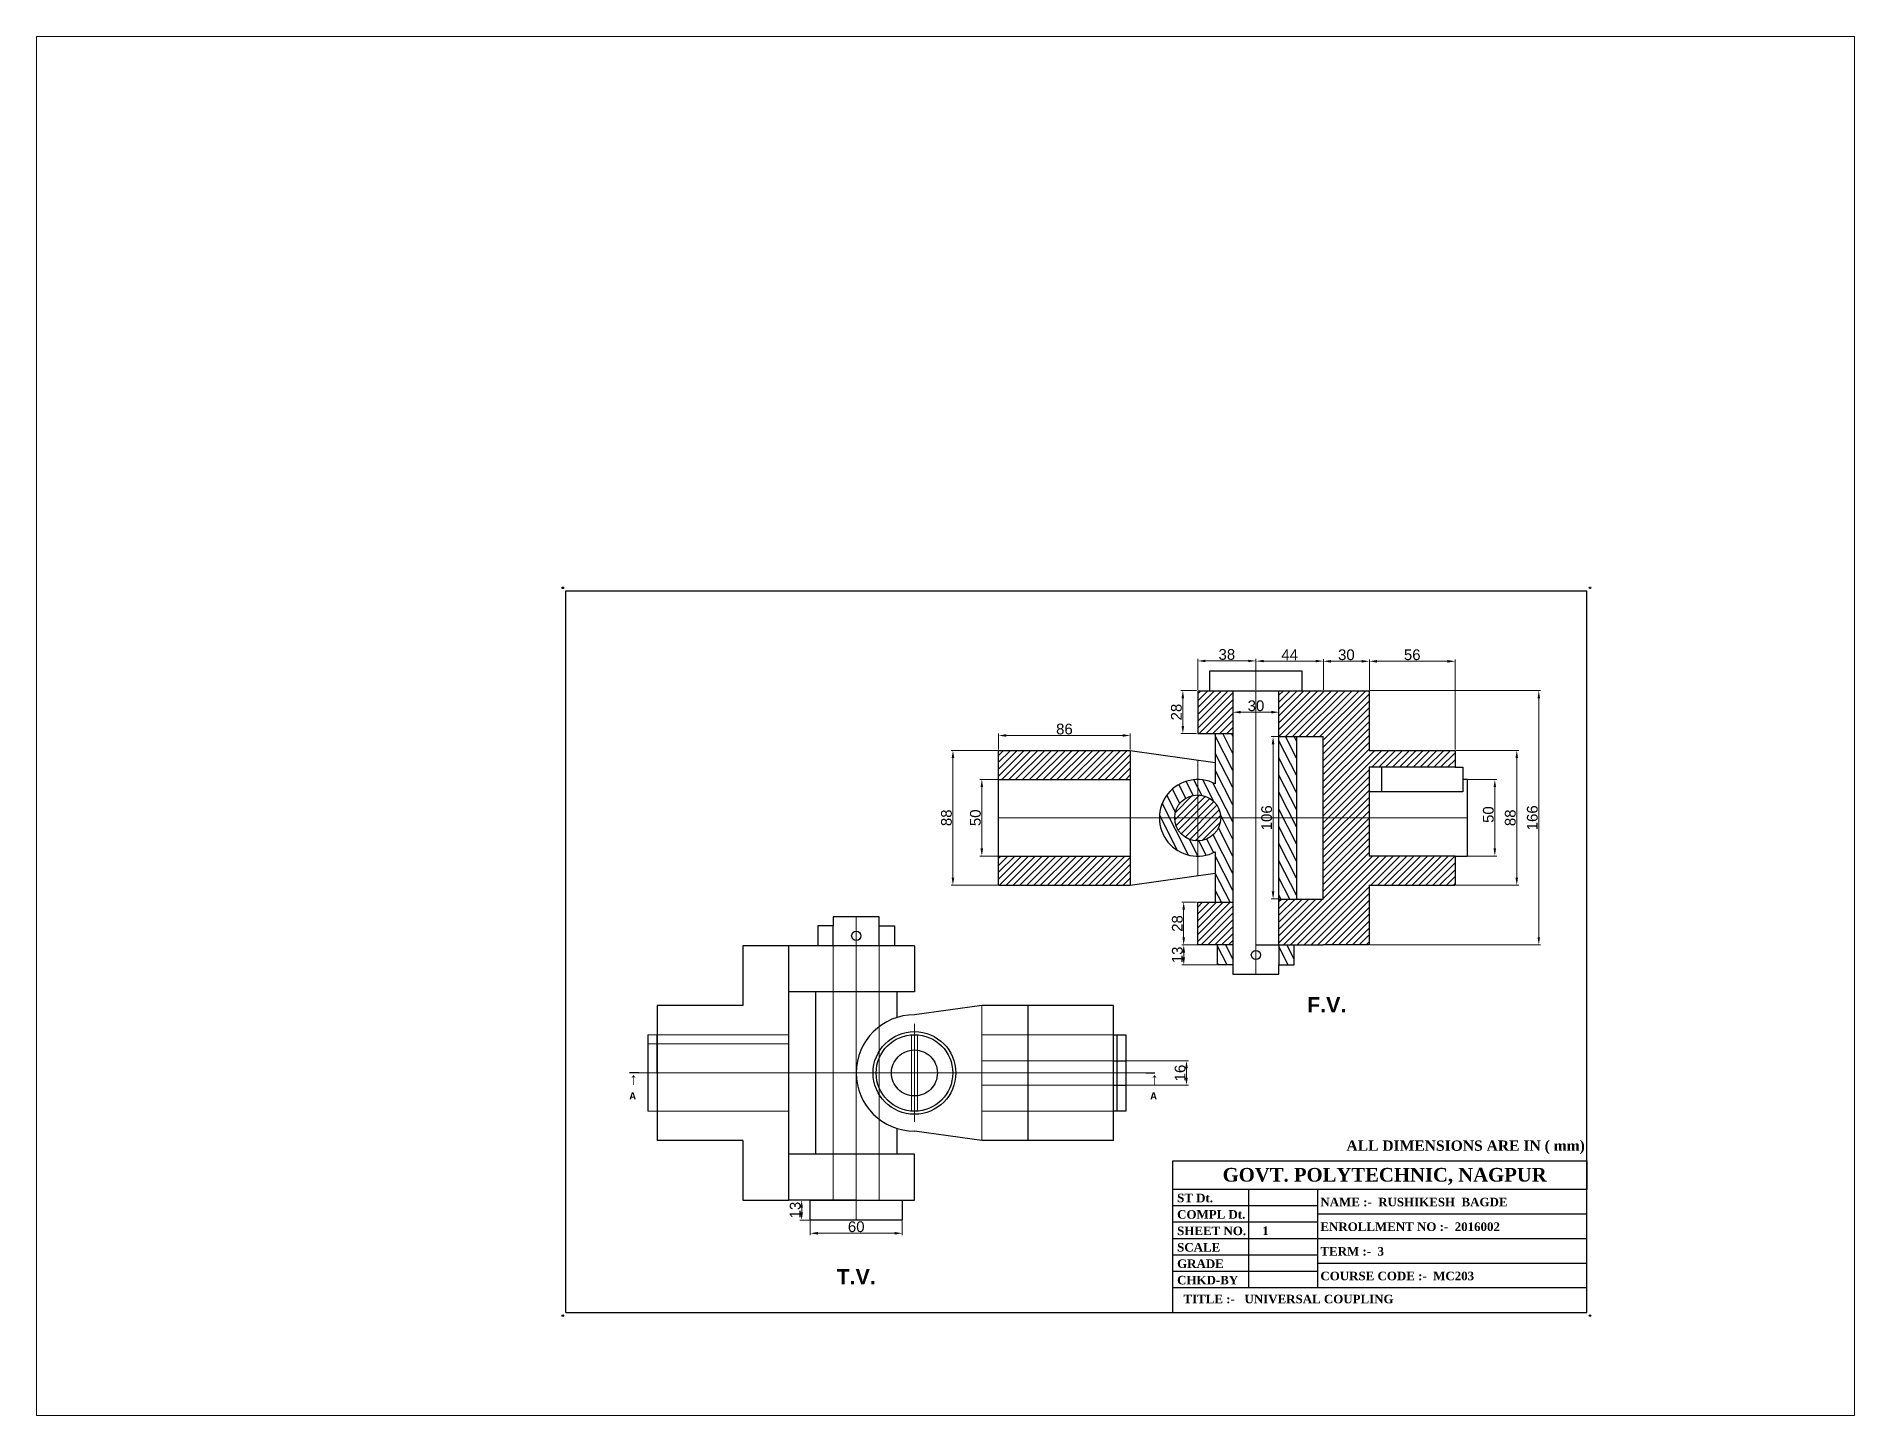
# Paper-space layout 'Layout2' of a CAD drawing. Header units: millimetres. Extents: x 26 to 231, y 20 to 176.
# The model-space entities are those that its viewports show. They can reach past a viewport. Long polylines and large blocks are cut down to what shows.
import ezdxf

# ---------------------------------------------------------------- set-up
doc = ezdxf.new("R2010")
doc.units = ezdxf.units.MM
for name, pattern in [('ACAD_ISO02W100', [15, 12, -3]), ('CENTER2', [28.575, 19.05, -3.175, 3.175, -3.175]), ('DASHED', [19.05, 12.7, -6.35]), ('DASHED2', [9.525, 6.35, -3.175])]:
    doc.linetypes.add(name, pattern=pattern)
doc.styles.get("Standard").update_dxf_attribs({"font": 'arial.ttf'})
doc.dimstyles.new('ISO-25', dxfattribs={"dimtxt": 7, "dimasz": 5, "dimexe": 1.25, "dimexo": 0.625, "dimtad": 1, "dimdec": 1, "dimdsep": 46, "dimtxsty": 'Standard', "dimcen": 2.5, "dimadec": 0, "dimazin": 0, "dimtfac": 1, "dimtdec": 1, "dimtmove": 0, "dimatfit": 3, "dimfxl": 1, "dimlwd": 20, "dimlwe": 20, "dimarcsym": 0})
pattern_1 = [(45, (997.7498, 0), (-2.245064, 2.245064), [])]
pattern_2 = [(117, (997.75, 0), (-4.526313, -2.306272), [])]

# ---------------------------------------------------------------- blocks, each defined once
blk = doc.blocks.new('*D1')
at = {"color": 0, "lineweight": 20, "transparency": 16777216}
for p, q in [((-287, 164.9), (-287, 175.3)), ((-282, 174), (-206, 174)), ((-201, 164.9), (-201, 175.3))]:
    blk.add_line(p, q, dxfattribs=at)
at = {"color": 0, "transparency": 16777216}
for points in [[(-282, 174.9), (-282, 173.2), (-287, 174)], [(-206, 174.9), (-206, 173.2), (-201, 174)]]:
    blk.add_solid(points, dxfattribs=at)
at = {"layer": 'Defpoints', "color": 0, "transparency": 16777216}
for p in [(-201, 174), (-287, 164.3), (-201, 164.3)]:
    blk.add_point(p, dxfattribs=at)
at = {"color": 0, "transparency": 16777216, "insert": (-244, 178.2), "char_height": 7, "attachment_point": 5}
blk.add_mtext('86', dxfattribs=at)
blk = doc.blocks.new('*D2')
at = {"color": 0, "lineweight": 20, "transparency": 16777216}
for p, q in [((-287.7, 145.3), (-299.2, 145.3)), ((-297.9, 140.3), (-297.9, 100.3)), ((-287.7, 95.3), (-299.2, 95.3))]:
    blk.add_line(p, q, dxfattribs=at)
at = {"color": 0, "transparency": 16777216}
for points in [[(-298.8, 140.3), (-297.1, 140.3), (-297.9, 145.3)], [(-298.8, 100.3), (-297.1, 100.3), (-297.9, 95.3)]]:
    blk.add_solid(points, dxfattribs=at)
at = {"layer": 'Defpoints', "color": 0, "transparency": 16777216}
for p in [(-287, 145.3), (-297.9, 95.3), (-287, 95.3)]:
    blk.add_point(p, dxfattribs=at)
at = {"color": 0, "transparency": 16777216, "insert": (-302.1, 120.3), "char_height": 7, "attachment_point": 5, "rotation": 90}
blk.add_mtext('50', dxfattribs=at)
blk = doc.blocks.new('*D3')
at = {"color": 0, "lineweight": 20, "transparency": 16777216}
for p, q in [((-287.7, 164.3), (-318, 164.3)), ((-316.8, 159.3), (-316.8, 81.3)), ((-287.7, 76.3), (-318, 76.3))]:
    blk.add_line(p, q, dxfattribs=at)
at = {"color": 0, "transparency": 16777216}
for points in [[(-317.6, 159.3), (-315.9, 159.3), (-316.8, 164.3)], [(-317.6, 81.3), (-315.9, 81.3), (-316.8, 76.3)]]:
    blk.add_solid(points, dxfattribs=at)
at = {"layer": 'Defpoints', "color": 0, "transparency": 16777216}
for p in [(-287, 164.3), (-316.8, 76.3), (-287, 76.3)]:
    blk.add_point(p, dxfattribs=at)
at = {"color": 0, "transparency": 16777216, "insert": (-321, 120.3), "char_height": 7, "attachment_point": 5, "rotation": 90}
blk.add_mtext('88', dxfattribs=at)
blk = doc.blocks.new('*D4')
at = {"color": 0, "lineweight": 20, "transparency": 16777216}
for p, q in [((-157.7, 203.3), (-168, 203.3)), ((-166.7, 198.3), (-166.7, 180.3)), ((-157.7, 175.3), (-168, 175.3))]:
    blk.add_line(p, q, dxfattribs=at)
at = {"color": 0, "transparency": 16777216}
for points in [[(-167.6, 198.3), (-165.9, 198.3), (-166.7, 203.3)], [(-167.6, 180.3), (-165.9, 180.3), (-166.7, 175.3)]]:
    blk.add_solid(points, dxfattribs=at)
at = {"layer": 'Defpoints', "color": 0, "transparency": 16777216}
for p in [(-157, 203.3), (-166.7, 175.3), (-157, 175.3)]:
    blk.add_point(p, dxfattribs=at)
at = {"color": 0, "transparency": 16777216, "insert": (-170.9, 189.3), "char_height": 7, "attachment_point": 5, "rotation": 90}
blk.add_mtext('28', dxfattribs=at)
blk = doc.blocks.new('*D5')
at = {"color": 0, "lineweight": 20, "transparency": 16777216}
for p, q in [((-157, 203.9), (-157, 224)), ((-152, 222.7), (-124, 222.7)), ((-119, 203.9), (-119, 224))]:
    blk.add_line(p, q, dxfattribs=at)
at = {"color": 0, "transparency": 16777216}
for points in [[(-152, 223.5), (-152, 221.9), (-157, 222.7)], [(-124, 223.5), (-124, 221.9), (-119, 222.7)]]:
    blk.add_solid(points, dxfattribs=at)
at = {"layer": 'Defpoints', "color": 0, "transparency": 16777216}
for p in [(-119, 222.7), (-157, 203.3), (-119, 203.3)]:
    blk.add_point(p, dxfattribs=at)
at = {"color": 0, "transparency": 16777216, "insert": (-138, 226.9), "char_height": 7, "attachment_point": 5}
blk.add_mtext('38', dxfattribs=at)
blk = doc.blocks.new('*D6')
at = {"color": 0, "lineweight": 20, "transparency": 16777216}
for p, q in [((-157.7, 65.3), (-167.4, 65.3)), ((-166.2, 60.3), (-166.2, 42.3)), ((-157.7, 37.3), (-167.4, 37.3))]:
    blk.add_line(p, q, dxfattribs=at)
at = {"color": 0, "transparency": 16777216}
for points in [[(-167, 60.3), (-165.3, 60.3), (-166.2, 65.3)], [(-167, 42.3), (-165.3, 42.3), (-166.2, 37.3)]]:
    blk.add_solid(points, dxfattribs=at)
at = {"layer": 'Defpoints', "color": 0, "transparency": 16777216}
for p in [(-157, 65.3), (-166.2, 37.3), (-157, 37.3)]:
    blk.add_point(p, dxfattribs=at)
at = {"color": 0, "transparency": 16777216, "insert": (-170.3, 51.3), "char_height": 7, "attachment_point": 5, "rotation": 90}
blk.add_mtext('28', dxfattribs=at)
blk = doc.blocks.new('*D7')
at = {"color": 0, "lineweight": 20, "transparency": 16777216}
for p, q in [((-144.7, 37.3), (-167.4, 37.3)), ((-144.7, 24.3), (-167.4, 24.3)), ((-166.1, 32.3), (-166.1, 29.3))]:
    blk.add_line(p, q, dxfattribs=at)
at = {"color": 0, "transparency": 16777216}
for points in [[(-167, 32.3), (-165.3, 32.3), (-166.1, 37.3)], [(-167, 29.3), (-165.3, 29.3), (-166.1, 24.3)]]:
    blk.add_solid(points, dxfattribs=at)
at = {"layer": 'Defpoints', "color": 0, "transparency": 16777216}
for p in [(-144, 37.3), (-166.1, 24.3), (-144, 24.3)]:
    blk.add_point(p, dxfattribs=at)
at = {"color": 0, "transparency": 16777216, "insert": (-170.3, 30.8), "char_height": 7, "attachment_point": 5, "rotation": 90}
blk.add_mtext('13', dxfattribs=at)
blk = doc.blocks.new('*D8')
at = {"color": 0, "lineweight": 20, "transparency": 16777216}
for p, q in [((-44.4, 203.3), (66.8, 203.3)), ((65.6, 198.3), (65.6, 42.3)), ((-44.4, 37.3), (66.8, 37.3))]:
    blk.add_line(p, q, dxfattribs=at)
at = {"color": 0, "transparency": 16777216}
for points in [[(64.8, 198.3), (66.4, 198.3), (65.6, 203.3)], [(64.8, 42.3), (66.4, 42.3), (65.6, 37.3)]]:
    blk.add_solid(points, dxfattribs=at)
at = {"layer": 'Defpoints', "color": 0, "transparency": 16777216}
for p in [(-45, 203.3), (-45, 37.3), (65.6, 37.3)]:
    blk.add_point(p, dxfattribs=at)
at = {"color": 0, "transparency": 16777216, "insert": (61.4, 120.3), "char_height": 7, "attachment_point": 5, "rotation": 90}
blk.add_mtext('166', dxfattribs=at)
blk = doc.blocks.new('*D9')
at = {"color": 0, "lineweight": 20, "transparency": 16777216}
for p, q in [((11.6, 164.3), (52.5, 164.3)), ((51.2, 159.3), (51.2, 81.3)), ((11.6, 76.3), (52.5, 76.3))]:
    blk.add_line(p, q, dxfattribs=at)
at = {"color": 0, "transparency": 16777216}
for points in [[(50.4, 159.3), (52.1, 159.3), (51.2, 164.3)], [(50.4, 81.3), (52.1, 81.3), (51.2, 76.3)]]:
    blk.add_solid(points, dxfattribs=at)
at = {"layer": 'Defpoints', "color": 0, "transparency": 16777216}
for p in [(11, 164.3), (11, 76.3), (51.2, 76.3)]:
    blk.add_point(p, dxfattribs=at)
at = {"color": 0, "transparency": 16777216, "insert": (47, 120.3), "char_height": 7, "attachment_point": 5, "rotation": 90}
blk.add_mtext('88', dxfattribs=at)
blk = doc.blocks.new('*D10')
at = {"color": 0, "lineweight": 20, "transparency": 16777216}
for p, q in [((19.6, 145.3), (38.2, 145.3)), ((36.9, 140.3), (36.9, 100.3)), ((19.6, 95.3), (38.2, 95.3))]:
    blk.add_line(p, q, dxfattribs=at)
at = {"color": 0, "transparency": 16777216}
for points in [[(36.1, 140.3), (37.7, 140.3), (36.9, 145.3)], [(36.1, 100.3), (37.7, 100.3), (36.9, 95.3)]]:
    blk.add_solid(points, dxfattribs=at)
at = {"layer": 'Defpoints', "color": 0, "transparency": 16777216}
for p in [(19, 145.3), (19, 95.3), (36.9, 95.3)]:
    blk.add_point(p, dxfattribs=at)
at = {"color": 0, "transparency": 16777216, "insert": (32.7, 122.4), "char_height": 7, "attachment_point": 5, "rotation": 90}
blk.add_mtext('50', dxfattribs=at)
blk = doc.blocks.new('*D11')
at = {"color": 0, "lineweight": 20, "transparency": 16777216}
for p, q in [((-119, 203.9), (-119, 223.8)), ((-114, 222.6), (-80, 222.6)), ((-75, 203.9), (-75, 223.8))]:
    blk.add_line(p, q, dxfattribs=at)
at = {"color": 0, "transparency": 16777216}
for points in [[(-114, 223.4), (-114, 221.8), (-119, 222.6)], [(-80, 223.4), (-80, 221.8), (-75, 222.6)]]:
    blk.add_solid(points, dxfattribs=at)
at = {"layer": 'Defpoints', "color": 0, "transparency": 16777216}
for p in [(-75, 222.6), (-119, 203.3), (-75, 203.3)]:
    blk.add_point(p, dxfattribs=at)
at = {"color": 0, "transparency": 16777216, "insert": (-97, 226.7), "char_height": 7, "attachment_point": 5}
blk.add_mtext('44', dxfattribs=at)
blk = doc.blocks.new('*D12')
at = {"color": 0, "lineweight": 20, "transparency": 16777216}
for p, q in [((-75, 203.9), (-75, 223.7)), ((-70, 222.5), (-50, 222.5)), ((-45, 203.9), (-45, 223.7))]:
    blk.add_line(p, q, dxfattribs=at)
at = {"color": 0, "transparency": 16777216}
for points in [[(-70, 223.3), (-70, 221.6), (-75, 222.5)], [(-50, 223.3), (-50, 221.6), (-45, 222.5)]]:
    blk.add_solid(points, dxfattribs=at)
at = {"layer": 'Defpoints', "color": 0, "transparency": 16777216}
for p in [(-45, 222.5), (-75, 203.3), (-45, 203.3)]:
    blk.add_point(p, dxfattribs=at)
at = {"color": 0, "transparency": 16777216, "insert": (-60, 226.7), "char_height": 7, "attachment_point": 5}
blk.add_mtext('30', dxfattribs=at)
blk = doc.blocks.new('*D13')
at = {"color": 0, "lineweight": 20, "transparency": 16777216}
for p, q in [((-45, 164.9), (-45, 223.7)), ((-40, 222.5), (6, 222.5)), ((11, 164.9), (11, 223.7))]:
    blk.add_line(p, q, dxfattribs=at)
at = {"color": 0, "transparency": 16777216}
for points in [[(-40, 223.3), (-40, 221.6), (-45, 222.5)], [(6, 223.3), (6, 221.6), (11, 222.5)]]:
    blk.add_solid(points, dxfattribs=at)
at = {"layer": 'Defpoints', "color": 0, "transparency": 16777216}
for p in [(11, 222.5), (-45, 164.3), (11, 164.3)]:
    blk.add_point(p, dxfattribs=at)
at = {"color": 0, "transparency": 16777216, "insert": (-17, 226.7), "char_height": 7, "attachment_point": 5}
blk.add_mtext('56', dxfattribs=at)
blk = doc.blocks.new('*D14')
at = {"color": 0, "lineweight": 20, "transparency": 16777216}
for p, q in [((-134, 175.9), (-134, 190.5)), ((-104, 173.9), (-104, 190.5)), ((-129, 189.2), (-109, 189.2))]:
    blk.add_line(p, q, dxfattribs=at)
at = {"color": 0, "transparency": 16777216}
for points in [[(-129, 190.1), (-129, 188.4), (-134, 189.2)], [(-109, 190.1), (-109, 188.4), (-104, 189.2)]]:
    blk.add_solid(points, dxfattribs=at)
at = {"layer": 'Defpoints', "color": 0, "transparency": 16777216}
for p in [(-104, 189.2), (-134, 175.3), (-104, 173.3)]:
    blk.add_point(p, dxfattribs=at)
at = {"color": 0, "transparency": 16777216, "insert": (-119, 193.4), "char_height": 7, "attachment_point": 5}
blk.add_mtext('30', dxfattribs=at)
blk = doc.blocks.new('*D16')
at = {"color": 0, "lineweight": 20, "transparency": 16777216}
for p, q in [((-409.9, -142.9), (-409.9, -152.2)), ((-404.9, -150.9), (-354.9, -150.9)), ((-349.9, -142.9), (-349.9, -152.2))]:
    blk.add_line(p, q, dxfattribs=at)
at = {"color": 0, "transparency": 16777216}
for points in [[(-404.9, -150.1), (-404.9, -151.8), (-409.9, -150.9)], [(-354.9, -150.1), (-354.9, -151.8), (-349.9, -150.9)]]:
    blk.add_solid(points, dxfattribs=at)
at = {"layer": 'Defpoints', "color": 0, "transparency": 16777216}
for p in [(-409.9, -142.3), (-349.9, -142.3), (-349.9, -150.9)]:
    blk.add_point(p, dxfattribs=at)
at = {"color": 0, "transparency": 16777216, "insert": (-379.9, -146.7), "char_height": 7, "attachment_point": 5}
blk.add_mtext('60', dxfattribs=at)
blk = doc.blocks.new('*D17')
at = {"color": 0, "lineweight": 20, "transparency": 16777216}
for p, q in [((-410.5, -129.3), (-416.8, -129.3)), ((-410.5, -142.3), (-416.8, -142.3)), ((-415.5, -134.3), (-415.5, -137.3))]:
    blk.add_line(p, q, dxfattribs=at)
at = {"color": 0, "transparency": 16777216}
for points in [[(-416.4, -134.3), (-414.7, -134.3), (-415.5, -129.3)], [(-416.4, -137.3), (-414.7, -137.3), (-415.5, -142.3)]]:
    blk.add_solid(points, dxfattribs=at)
at = {"layer": 'Defpoints', "color": 0, "transparency": 16777216}
for p in [(-409.9, -129.3), (-415.5, -142.3), (-409.9, -142.3)]:
    blk.add_point(p, dxfattribs=at)
at = {"color": 0, "transparency": 16777216, "insert": (-419.7, -135.8), "char_height": 7, "attachment_point": 5, "rotation": 90}
blk.add_mtext('13', dxfattribs=at)
blk = doc.blocks.new('*D18')
at = {"color": 0, "lineweight": 20, "transparency": 16777216}
for p, q in [((-203.3, -38.3), (-163.1, -38.3)), ((-164.3, -43.3), (-164.3, -49.3)), ((-203.3, -54.3), (-163.1, -54.3))]:
    blk.add_line(p, q, dxfattribs=at)
at = {"color": 0, "transparency": 16777216}
for points in [[(-165.2, -43.3), (-163.5, -43.3), (-164.3, -38.3)], [(-165.2, -49.3), (-163.5, -49.3), (-164.3, -54.3)]]:
    blk.add_solid(points, dxfattribs=at)
at = {"layer": 'Defpoints', "color": 0, "transparency": 16777216}
for p in [(-203.9, -38.3), (-203.9, -54.3), (-164.3, -54.3)]:
    blk.add_point(p, dxfattribs=at)
at = {"color": 0, "transparency": 16777216, "insert": (-168.5, -46.3), "char_height": 7, "attachment_point": 5, "rotation": 90}
blk.add_mtext('16', dxfattribs=at)
blk = doc.blocks.new('*D19')
at = {"color": 0, "lineweight": 20, "transparency": 16777216}
for p, q in [((-104.7, 173.3), (-109.1, 173.3)), ((-107.8, 168.3), (-107.8, 72.3)), ((-104.7, 67.3), (-109.1, 67.3))]:
    blk.add_line(p, q, dxfattribs=at)
at = {"color": 0, "transparency": 16777216}
for points in [[(-108.7, 168.3), (-107, 168.3), (-107.8, 173.3)], [(-108.7, 72.3), (-107, 72.3), (-107.8, 67.3)]]:
    blk.add_solid(points, dxfattribs=at)
at = {"layer": 'Defpoints', "color": 0, "transparency": 16777216}
for p in [(-104, 173.3), (-107.8, 67.3), (-104, 67.3)]:
    blk.add_point(p, dxfattribs=at)
at = {"color": 0, "transparency": 16777216, "insert": (-112, 120.3), "char_height": 7, "attachment_point": 5, "rotation": 90}
blk.add_mtext('106', dxfattribs=at)

msp = doc.modelspace()

# ---------------------------------------------------------------- hatches: boundary and pattern name
h = msp.add_hatch()
h.set_pattern_fill('ANSI31', color=256)
h.set_pattern_definition(pattern_1)
h.paths.add_polyline_path([(-157.03, 175.27), (-134.03, 175.27), (-134.03, 203.27), (-157.03, 203.27)])
h.paths.add_polyline_path([(-157.03, 65.27), (-157.03, 37.27), (-134.03, 37.27), (-134.03, 65.27)])
h = msp.add_hatch()
h.set_pattern_fill('ANSI31', color=256)
h.set_pattern_definition(pattern_1)
h.paths.add_polyline_path([(-45.03, 203.27), (-75.03, 203.27), (-104.03, 203.27), (-104.03, 173.27), (-92.53, 173.27), (-75.03, 173.27), (-75.03, 120.27), (-45.03, 120.27), (-45.03, 145.27), (-45.03, 153.27), (10.97, 153.27), (10.97, 164.27), (-45.03, 164.27)])
h.paths.add_polyline_path([(10.97, 95.27), (-45.03, 95.27), (-45.03, 120.27), (-75.03, 120.27), (-75.03, 67.27), (-104.03, 67.27), (-104.03, 37.27), (-75.03, 37.27), (-45.03, 37.27), (-45.03, 76.27), (10.97, 76.27)])
h = msp.add_hatch()
h.set_pattern_fill('ANSI31', color=256, scale=1.6, angle=72)
h.set_pattern_definition(pattern_2)
h.paths.add_polyline_path([(-134.03, 175.27), (-145.53, 175.27), (-145.53, 142.47, 0.1200709), (-157.03, 145.27), (-157.03, 135.27, -0.4142136), (-142.03, 120.27), (-134.03, 120.27)])
h.paths.add_polyline_path([(-134.03, 120.27), (-142.03, 120.27, -1), (-172.03, 120.27), (-182.03, 120.27, 0.5622478), (-145.53, 98.07), (-145.53, 65.27), (-134.03, 65.27)])
h.paths.add_polyline_path([(-157.03, 135.27), (-157.03, 145.27, 0.4142136), (-182.03, 120.27), (-172.03, 120.27, -0.4142136)])
h = msp.add_hatch()
h.set_pattern_fill('ANSI31', color=256, scale=1.6, angle=72)
h.set_pattern_definition(pattern_2)
h.paths.add_polyline_path([(-92.53, 173.27), (-104.03, 173.27), (-104.03, 120.27), (-92.53, 120.27)])
h.paths.add_polyline_path([(-92.53, 120.27), (-104.03, 120.27), (-104.03, 67.27), (-92.53, 67.27)])
edge = h.paths.add_edge_path()
edge.add_line((-144.03, 24.27), (-144.03, 37.27))
h = msp.add_hatch()
h.set_pattern_fill('ANSI31', color=256)
h.set_pattern_definition(pattern_1)
h.paths.add_polyline_path([(-287.03, 164.27), (-287.03, 145.27), (-201.03, 145.27), (-201.03, 164.27)])
h.paths.add_polyline_path([(-201.03, 76.27), (-201.03, 95.27), (-287.03, 95.27), (-287.03, 76.27)])
h = msp.add_hatch()
h.set_pattern_fill('ANSI31', color=256)
h.set_pattern_definition(pattern_1)
h.paths.add_polyline_path([(-142.03, 120.27), (-157.03, 120.27), (-172.03, 120.27, 1)])
h.paths.add_polyline_path([(-157.03, 135.27), (-157.03, 120.27), (-142.03, 120.27, 0.4142136)])
h.paths.add_polyline_path([(-157.03, 135.27, 0.4142136), (-172.03, 120.27), (-157.03, 120.27)])
h = msp.add_hatch()
h.set_pattern_fill('ANSI31', color=256, scale=1.6, angle=72)
h.set_pattern_definition(pattern_2)
h.paths.add_polyline_path([(-144.03, 24.27), (-134.03, 24.27), (-134.03, 37.27), (-144.03, 37.27)])
h.paths.add_polyline_path([(-94.03, 24.27), (-94.03, 37.27), (-104.03, 37.27), (-104.03, 24.27)])

# ---------------------------------------------------------------- linework, layer by layer
for p, q in [((-569.37, -202.7), (-569.37, 268.44)), ((-569.37, 268.44), (96.96, 268.44)), ((96.96, -202.7), (96.96, 268.44)), ((-149.03, 203.27), (-149.03, 216.27)), ((-149.03, 216.27), (-89.03, 216.27)), ((-89.03, 216.27), (-89.03, 203.27)), ((-157.03, 203.27), (-119.03, 203.27)), ((-157.03, 203.27), (-145.53, 203.27)), ((-157.03, 203.27), (-157.03, 175.27)), ((-134.03, 203.27), (-134.03, 37.27)), ((-119.03, 203.27), (-75.03, 203.27)), ((-104.03, 37.27), (-104.03, 203.27)), ((-75.03, 203.27), (-45.03, 203.27)), ((-45.03, 203.27), (-45.03, 164.27)), ((-157.03, 175.27), (-134.03, 175.27)), ((-145.53, 175.27), (-145.53, 142.47)), ((-104.03, 173.27), (-75.03, 173.27)), ((-104.03, 173.27), (-92.53, 173.27)), ((-92.53, 173.27), (-92.53, 67.27)), ((-75.03, 67.27), (-75.03, 173.27)), ((-287.03, 76.27), (-287.03, 164.27)), ((-287.03, 164.27), (-201.03, 164.27)), ((-201.03, 164.27), (-201.03, 76.27)), ((-201.03, 164.27), (-145.53, 156.49)), ((-45.03, 164.27), (10.97, 164.27)), ((10.97, 164.27), (10.97, 153.27)), ((-287.03, 145.27), (-201.03, 145.27)), ((10.97, 153.27), (-45.03, 153.27)), ((-45.03, 153.27), (-45.03, 145.27)), ((-45.03, 145.27), (-45.03, 95.27)), ((-37.03, 153.27), (-37.03, 137.27)), ((10.97, 153.27), (15.97, 153.27)), ((15.97, 153.27), (15.97, 137.27)), ((18.97, 145.27), (15.97, 145.27)), ((18.97, 95.27), (18.97, 145.27)), ((10.97, 137.27), (-45.03, 137.27)), ((15.97, 137.27), (10.97, 137.27)), ((-157.03, 120.27), (-157.03, 120.27)), ((-287.03, 95.27), (-201.03, 95.27)), ((-145.53, 98.07), (-145.53, 65.27)), ((10.97, 95.27), (-45.03, 95.27)), ((10.97, 95.27), (10.97, 76.27)), ((10.97, 95.27), (18.97, 95.27)), ((-201.03, 76.27), (-145.53, 84.05)), ((-287.03, 76.27), (-201.03, 76.27)), ((-45.03, 76.27), (10.97, 76.27)), ((-45.03, 76.27), (-45.03, 37.27)), ((-157.03, 37.27), (-157.03, 65.27)), ((-157.03, 65.27), (-134.03, 65.27)), ((-104.03, 67.27), (-75.03, 67.27)), ((-394.89, 49.72), (-404.89, 49.72)), ((-404.89, 49.72), (-404.89, 36.72)), ((-364.89, 55.72), (-394.89, 55.72)), ((-394.89, 55.72), (-394.89, 49.72)), ((-394.89, 36.72), (-394.89, 49.72)), ((-364.89, 49.72), (-364.89, 55.72)), ((-364.89, 36.72), (-364.89, 49.72)), ((-364.89, 49.72), (-354.89, 49.72)), ((-354.89, 49.72), (-354.89, 36.72)), ((-423.89, 36.72), (-453.89, 36.72)), ((-453.89, 36.72), (-453.89, -2.28)), ((-379.89, 36.72), (-423.89, 36.72)), ((-423.89, -129.28), (-423.89, 36.72)), ((-341.89, 36.72), (-379.89, 36.72)), ((-341.89, 36.72), (-353.39, 36.72)), ((-341.89, 36.72), (-341.89, 6.72)), ((-134.03, 37.27), (-157.03, 37.27)), ((-144.03, 24.27), (-144.03, 37.27)), ((-134.03, 37.27), (-134.03, 24.27)), ((-119.03, 37.27), (-75.03, 37.27)), ((-104.03, 37.27), (-104.03, 24.27)), ((-94.03, 24.27), (-94.03, 37.27)), ((-45.03, 37.27), (-75.03, 37.27)), ((-134.03, 24.27), (-144.03, 24.27)), ((-134.03, 24.27), (-134.03, 18.27)), ((-104.03, 24.27), (-94.03, 24.27)), ((-104.03, 18.27), (-104.03, 24.27)), ((-134.03, 18.27), (-104.03, 18.27)), ((-394.89, 6.72), (-423.89, 6.72)), ((-341.89, 6.72), (-406.39, 6.72)), ((-406.39, 6.72), (-406.39, -99.28)), ((-353.39, 6.72), (-353.39, -10.06)), ((-453.89, -2.28), (-509.89, -2.28)), ((-509.89, -2.28), (-509.89, -90.28)), ((-297.89, -2.28), (-341.89, -8.28)), ((-211.89, -2.28), (-297.89, -2.28)), ((-267.89, -2.28), (-267.89, -90.28)), ((-211.89, -90.28), (-211.89, -2.28)), ((-515.89, -21.28), (-515.89, -71.28)), ((-509.89, -46.28), (-509.89, -21.28)), ((-211.89, -21.28), (-203.89, -21.28)), ((-209.89, -21.28), (-209.89, -71.28)), ((-203.89, -21.28), (-203.89, -71.28)), ((-521.89, -46.28), (-527.89, -46.28)), ((-341.89, -46.28), (-341.89, -46.28)), ((-211.89, -38.28), (-203.89, -38.28)), ((-190.91, -46.28), (-184.91, -46.28)), ((-211.89, -54.28), (-203.89, -54.28)), ((-353.39, -82.49), (-353.39, -99.28)), ((-203.89, -71.28), (-211.89, -71.28)), ((-453.89, -90.28), (-509.89, -90.28)), ((-453.89, -90.28), (-453.89, -129.28)), ((-297.89, -90.28), (-341.89, -84.28)), ((-211.89, -90.28), (-297.89, -90.28)), ((-341.89, -99.28), (-423.89, -99.28)), ((-341.89, -129.28), (-341.89, -99.28)), ((-173.34, -202.7), (-173.34, -103.54)), ((-173.34, -103.54), (96.96, -103.54)), ((96.96, -103.54), (96.96, -122.31)), ((-453.89, -129.28), (-423.89, -129.28)), ((-379.89, -129.28), (-423.89, -129.28)), ((-409.89, -142.28), (-409.89, -129.28)), ((-409.89, -129.28), (-349.89, -129.28)), ((-364.89, -129.28), (-341.89, -129.28)), ((-349.89, -129.28), (-349.89, -142.28)), ((96.96, -122.31), (-173.34, -122.31)), ((-123.58, -186.66), (-123.58, -122.31)), ((-78.69, -186.66), (-78.69, -122.31)), ((-349.89, -142.28), (-409.89, -142.28)), ((-78.69, -133.04), (-173.34, -133.04)), ((96.96, -138.4), (-78.69, -138.4)), ((-78.69, -143.76), (-173.34, -143.76)), ((-78.69, -154.49), (-173.34, -154.49)), ((96.96, -154.49), (-173.34, -154.49)), ((-78.69, -165.21), (-173.34, -165.21)), ((-78.69, -175.94), (-173.34, -175.94)), ((96.96, -170.57), (-78.69, -170.57)), ((96.96, -186.66), (-173.34, -186.66)), ((-569.37, -202.7), (96.96, -202.7))]:
    msp.add_line(p, q)
at = {"linetype": 'ACAD_ISO02W100', "lineweight": 20}
for p, q in [((-119.03, 203.27), (-119.03, 18.27)), ((-157.03, 158.1), (-157.03, 82.44))]:
    msp.add_line(p, q, dxfattribs=at)
at = {"linetype": 'DASHED', "lineweight": 20}
for p, q in [((-287.03, 120.27), (-157.03, 120.27)), ((-157.03, 120.27), (18.97, 120.27))]:
    msp.add_line(p, q, dxfattribs=at)
at = {"linetype": 'CENTER2', "lineweight": 20}
for p, q in [((-379.89, 55.72), (-379.89, -142.28)), ((-341.89, -14.28), (-341.89, -78.28)), ((-190.91, -46.28), (-521.89, -46.28))]:
    msp.add_line(p, q, dxfattribs=at)
at = {"linetype": 'DASHED2', "lineweight": 20}
for p, q in [((-394.89, -129.28), (-394.89, 36.72)), ((-364.89, 36.72), (-364.89, -129.28)), ((-297.89, -2.28), (-297.89, -90.28)), ((-515.89, -21.28), (-423.89, -21.28)), ((-343.89, -21.36), (-343.89, -71.2)), ((-339.89, -21.36), (-339.89, -71.2)), ((-211.89, -21.28), (-297.89, -21.28)), ((-515.89, -27.28), (-423.89, -27.28)), ((-211.89, -38.28), (-297.89, -38.28)), ((-211.89, -54.28), (-297.89, -54.28)), ((-515.89, -71.28), (-423.89, -71.28)), ((-211.89, -71.28), (-297.89, -71.28))]:
    msp.add_line(p, q, dxfattribs=at)
for centre, radius in [((-571.37, 270.44), 0.5), ((98.96, 270.44), 0.5), ((-157.03, 120.27), 15), ((-157.03, 120.27), 15), ((-379.89, 43.22), 3), ((-119.03, 30.77), 3), ((-341.89, -46.28), 25), ((-571.37, -204.7), 0.5), ((98.96, -204.7), 0.5)]:
    msp.add_circle(centre, radius)
at = {"linetype": 'DASHED2'}
for radius in [27, 15, 15]:
    msp.add_circle((-341.89, -46.28), radius, dxfattribs=at)
for centre, radius, start, end in [((-157.03, 120.27), 25, 62.61289, 297.38711), ((-341.89, -46.28), 38, 90, 270)]:
    msp.add_arc(centre, radius, start, end)

# ---------------------------------------------------------------- texts
at = {"attachment_point": 1}
for s, width, gutter_width, heights, insert, char_height in [('{\\fArial|b1|i0|c0|p34;F.V.}', 65.7761, 35, [7], (-85.62, 3.25), 10), ('{\\H1.08333x;↑\\fMS Shell Dlg 2|b0|i0|c0|p0;\\H0.61538x;\\P\\f@Malgun Gothic|b1|i0|c0|p34;A}', 6.9237, 35, [0], (-527.89, -46.28), 7), ('{\\H1.08333x;↑\\fMS Shell Dlg 2|b0|i0|c0|p0;\\H0.61538x;\\P\\f@Malgun Gothic|b1|i0|c0|p34;A}', 6.9237, 35, [0], (-187.91, -46.28), 7), ('{\\fTimes New Roman|b1|i0|c0|p18;GOVT. POLYTECHNIC, NAGPUR}', 221.0098, 28.04, [0], (-140.75, -108.28), 8.9378), ('{\\fTimes New Roman|b1|i0|c0|p18;ST Dt.}', 51.9687, 28.04, [0], (-170.45, -125.11), 5.5862), ('{\\fTimes New Roman|b1|i0|c0|p18;NAME :-  RUSHIKESH  BAGDE}', 136.9066, 28.04, [0], (-76.94, -127.77), 5.5862), ('{\\fTimes New Roman|b1|i0|c0|p18;COMPL Dt.}', 51.9687, 28.04, [0], (-170.45, -135.84), 5.5862), ('{\\fTimes New Roman|b1|i0|c0|p18;SHEET NO.     1}', 86.4627, 28.04, [0], (-170.45, -146.56), 5.5862), ('{\\fTimes New Roman|b1|i0|c0|p18;ENROLLMENT NO :-  2016002}', 126.5061, 28.04, [0], (-76.94, -143.86), 5.5862), ('{\\fTimes New Roman|b1|i0|c0|p18;SCALE}', 51.9687, 28.04, [0], (-170.45, -157.29), 5.5862), ('{\\fTimes New Roman|b1|i0|c0|p18;TERM :-  3}', 86.3483, 28.04, [5.69], (-76.94, -159.94), 5.5862), ('{\\fArial|b1|i0|c0|p34;T.V.}', 65.7761, 35, [7], (-392.71, -174.28), 10), ('{\\fTimes New Roman|b1|i0|c0|p18;GRADE}', 51.9687, 28.04, [0], (-170.45, -168.01), 5.5862), ('{\\fTimes New Roman|b1|i0|c0|p18;COURSE CODE :-  MC203}', 98.4757, 28.04, [0], (-76.94, -176.03), 5.5862), ('{\\fTimes New Roman|b1|i0|c0|p18;CHKD-BY}', 51.9687, 28.04, [0], (-170.45, -178.73), 5.5862), ('{\\fTimes New Roman|b1|i0|c0|p18;TITLE :-   UNIVERSAL COUPLING}', 159.7625, 28.04, [0], (-166.31, -191.08), 5.5862)]:
    msp.add_mtext_dynamic_manual_height_columns(s, width=width, gutter_width=gutter_width, heights=heights, dxfattribs=dict(at, insert=insert, char_height=char_height))
at = {"insert": (-59.96, -90.35), "char_height": 6.7306, "attachment_point": 1}
msp.add_mtext('{\\fTimes New Roman|b1|i0|c0|p18;ALL DIMENSIONS ARE IN ( mm) }', dxfattribs=at)

# ---------------------------------------------------------------- dimensions: what is measured, and where the dimension line sits
for base, p1, p2, picture, middle in [((-119.03, 222.71), (-157.03, 203.27), (-119.03, 203.27), '*D5', (-138.03, 222.71)), ((-75.03, 222.59), (-119.03, 203.27), (-75.03, 203.27), '*D11', (-97.03, 222.59)), ((-45.03, 222.47), (-75.03, 203.27), (-45.03, 203.27), '*D12', (-60.03, 222.47)), ((10.97, 222.47), (-45.03, 164.27), (10.97, 164.27), '*D13', (-17.03, 222.47)), ((-349.89, -150.94), (-409.89, -142.28), (-349.89, -142.28), '*D16', (-379.89, -150.94))]:
    dim = msp.add_linear_dim(base=base, p1=p1, p2=p2, dimstyle='ISO-25')
    dim.commit()
    dim.dimension.update_dxf_attribs({"geometry": picture, "text_midpoint": middle, "dimtype": 160})
for base, p1, p2, picture, middle in [((-166.72, 175.27), (-157.03, 203.27), (-157.03, 175.27), '*D4', (-170.92, 189.27)), ((-107.83, 67.27), (-104.03, 173.27), (-104.03, 67.27), '*D19', (-112.03, 120.27)), ((-166.15, 37.27), (-157.03, 65.27), (-157.03, 37.27), '*D6', (-170.35, 51.27)), ((-415.52, -142.28), (-409.89, -129.28), (-409.89, -142.28), '*D17', (-419.72, -135.78))]:
    dim = msp.add_linear_dim(base=base, p1=p1, p2=p2, angle=90, dimstyle='ISO-25')
    dim.commit()
    dim.dimension.update_dxf_attribs({"geometry": picture, "text_midpoint": middle})
for base, p1, p2, picture, middle in [((65.59, 37.27), (-45.03, 203.27), (-45.03, 37.27), '*D8', (65.59, 120.27)), ((-316.76, 76.27), (-287.03, 164.27), (-287.03, 76.27), '*D3', (-316.76, 120.27)), ((51.25, 76.27), (10.97, 164.27), (10.97, 76.27), '*D9', (51.25, 120.27)), ((-297.94, 95.27), (-287.03, 145.27), (-287.03, 95.27), '*D2', (-297.94, 120.27)), ((36.91, 95.27), (18.97, 145.27), (18.97, 95.27), '*D10', (36.91, 122.39)), ((-166.13, 24.27), (-144.03, 37.27), (-144.03, 24.27), '*D7', (-166.13, 30.77)), ((-164.34, -54.28), (-203.89, -38.28), (-203.89, -54.28), '*D18', (-164.34, -46.28))]:
    dim = msp.add_linear_dim(base=base, p1=p1, p2=p2, angle=90, dimstyle='ISO-25')
    dim.commit()
    dim.dimension.update_dxf_attribs({"geometry": picture, "text_midpoint": middle, "dimtype": 160})
for base, p1, p2, picture, middle in [((-104.03, 189.23), (-134.03, 175.27), (-104.03, 173.27), '*D14', (-119.03, 193.43)), ((-201.03, 174.05), (-287.03, 164.27), (-201.03, 164.27), '*D1', (-244.03, 178.25))]:
    dim = msp.add_linear_dim(base=base, p1=p1, p2=p2, dimstyle='ISO-25')
    dim.commit()
    dim.dimension.update_dxf_attribs({"geometry": picture, "text_midpoint": middle})

psp = doc.layouts.new('Layout2')

# ---------------------------------------------------------------- viewports
at = {"layer": '0', "view_target_point": (-207.59, 148.32)}
psp.add_viewport(center=(128.5, 97.5), size=(205.6, 156), view_center_point=(-114.04, 31.91), view_height=900.4494, dxfattribs=at)

doc.saveas('drawing.dxf')
